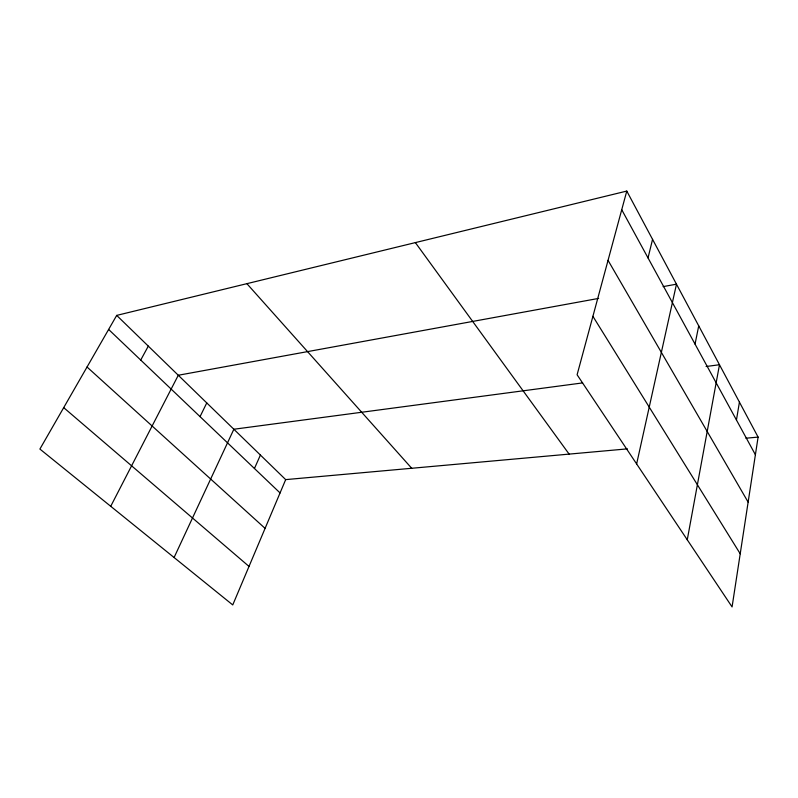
<?xml version="1.0" encoding="UTF-8"?>
<svg xmlns="http://www.w3.org/2000/svg" width="798" height="798" viewBox="0 0 798 798"><rect width="100%" height="100%" fill="white"/><g stroke="black" fill="none" stroke-linecap="round" stroke-linejoin="round"><path stroke-width="1.2" d="M626.779 191.071L758.1 437.105L732.075 606.929L577.104 374.761L626.779 191.071L116.698 315.4L39.9 449.055L232.747 604.934L285.684 479.618L627.428 448.865M736.444 419.987L739.437 402.132M687.258 539.787L719.477 364.736L706.09 366.511M695.048 344.108L698.729 325.863M636.634 463.937L676.475 284.178L663.108 286.622M648.026 257.924L652.565 239.37M254.442 468.506L260.407 455.05M174.084 557.523L233.854 429.244L582.62 382.91M200.049 416.636L206.762 402.93M110.723 506.301L178.283 375.25L598.65 298.402M140.717 360.058L148.308 346.113M745.891 438.212L758.1 437.105M63.7 407.638L249.016 566.42M87.042 367.02L265.096 528.376M108.628 329.454L280.058 492.935M116.698 315.4L285.684 479.618M246.891 283.669L411.718 468.276M415.369 242.602L569.124 454.112M592.904 316.327L740.225 553.792M608.046 260.357L748.135 502.132M621.732 209.734L755.397 454.74"/></g></svg>
